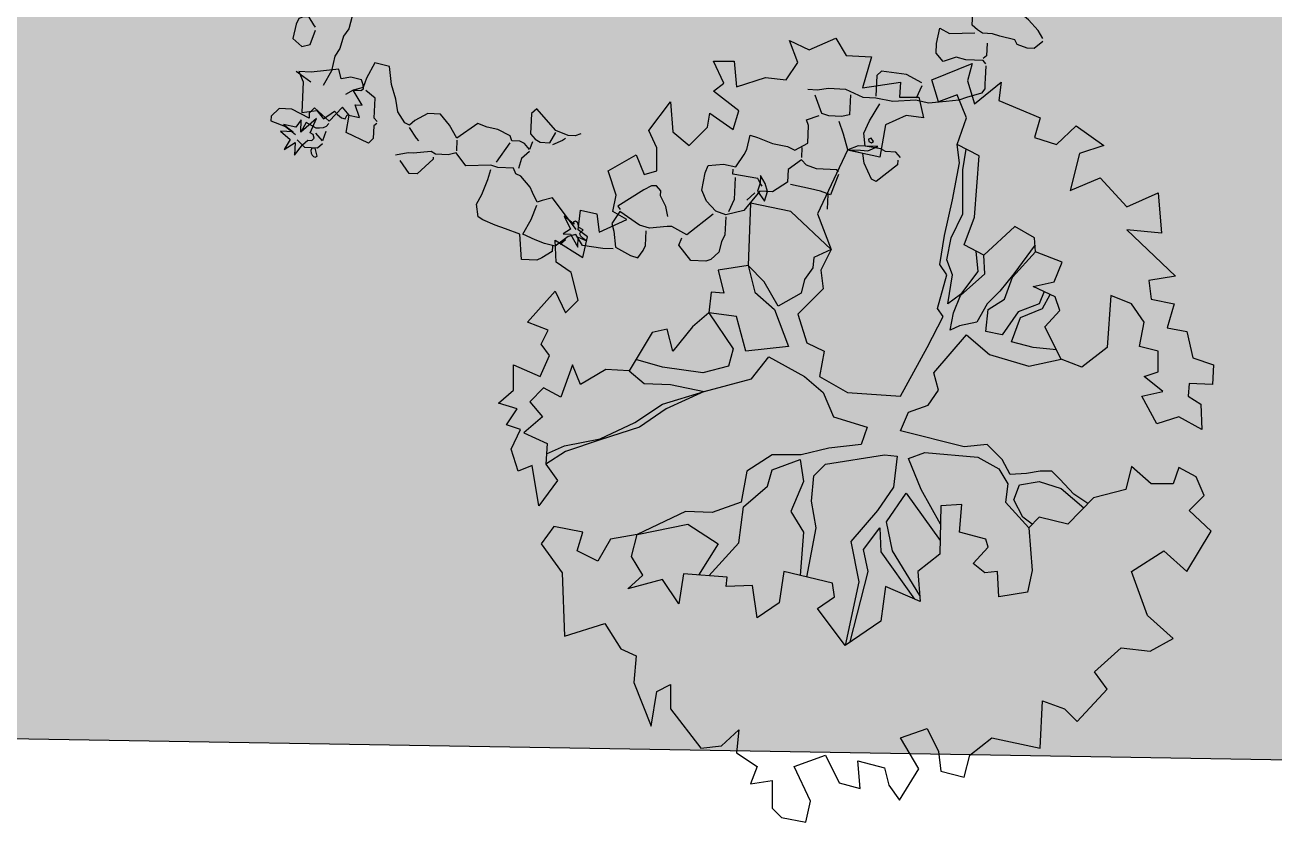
# Model space of a CAD drawing. Header units: millimetres. Extents: x 53645 to 137188, y 78097 to 135533.
# Drawn here: x 77459 to 81108, y 78284 to 80614 of the extents above; entities that cross this region are included whole.
import ezdxf

# ---------------------------------------------------------------- set-up
doc = ezdxf.new("R2010")
doc.units = ezdxf.units.MM
doc.linetypes.add('CONTI', pattern=[0])
doc.layers.add('axis_dim', color=40, linetype='CONTI')
doc.layers.add('tree', color=67, linetype='Continuous')
doc.layers.add('GP-graas', color=94, linetype='Continuous', lineweight=9)
doc.layers.add('line 1 GP', color=90, linetype='Continuous', lineweight=0, plot=False)
doc.linetypes.add('ограждение1', pattern='A,6.35,-2.54,[133,ltypeshp.shx,S=2.54,R=0,X=-2.54,Y=0],-2.54,25.4', length=36.83)

# ---------------------------------------------------------------- blocks, each defined once
blk = doc.blocks.new('SYMBOL_Tree_4_2D')
at = {"color": 0, "linetype": 'ByBlock'}
for points in [[(-2.1812, -0.5222), (-2.2272, -0.2534), (-2.3194, -0.2918), (-2.3654, -0.1459), (-2.3041, -0.0153), (-2.396, 0.0153), (-2.327, 0.1229), (-2.4499, 0.1612), (-2.35, 0.2458), (-2.35, 0.4146), (-2.1735, 0.338), (-2.1119, 0.4762), (-2.1656, 0.5528), (-2.1196, 0.6451), (-2.2578, 0.699), (-2.0736, 0.9062), (-2.0044, 0.7603), (-1.9201, 0.8448), (-1.9661, 1.029), (-2.066, 1.0983), (-2.0736, 1.2441), (-1.8892, 1.1289), (-1.8585, 1.2671), (-1.9201, 1.3131), (-1.9045, 1.4437), (-1.7972, 1.4207), (-1.7816, 1.2978), (-1.5974, 1.3824), (-1.6897, 1.436), (-1.6667, 1.5436), (-1.7203, 1.705), (-1.5359, 1.8123), (-1.4822, 1.6818), (-1.3977, 1.705), (-1.3977, 1.8586), (-1.4516, 1.9738), (-1.3057, 2.1656), (-1.2904, 1.9661), (-1.1828, 1.8739), (-1.0599, 1.9968), (-1.0446, 2.089), (-0.8908, 1.9814), (-0.8525, 2.1043), (-1.0214, 2.2349), (-0.9524, 2.2885), (-1.0214, 2.4344), (-0.8832, 2.4344), (-0.8678, 2.2655), (-0.676, 2.3268), (-0.5377, 2.3115), (-0.4609, 2.4267), (-0.5145, 2.5726), (-0.384, 2.5113), (-0.2074, 2.5879), (-0.1382, 2.473), (0.0307, 2.4651), (-0.0309, 2.2579), (0.2225, 2.2962), (0.2149, 2.1963), (0.3454, 2.1963), (0.3763, 2.0581), (0.2611, 2.0734), (0.1229, 2.0121), (0.0843, 1.797), (-0.1305, 1.8432), (-0.3303, 1.4207), (-0.2381, 1.1826), (-0.5068, 1.436), (-0.7756, 1.4899), (-0.7912, 1.0753), (-0.9907, 1.0444), (-0.9524, 0.8908), (-1.0369, 0.8985), (-1.0523, 0.7603), (-1.1598, 0.6681), (-1.2904, 0.5069), (-1.3287, 0.6527), (-1.4286, 0.6297), (-1.5821, 0.3763), (-1.7356, 0.384), (-1.9045, 0.2841), (-1.9584, 0.4146), (-2.0351, 0.1998), (-2.1503, 0.2611), (-2.2425, 0.1689), (-2.1579, 0.0692), (-2.2808, -0.0383), (-2.1273, -0.1076), (-2.1349, -0.2458), (-2.0583, -0.3533)], [(0.43, 2.3115), (0.6987, 2.4191), (0.6681, 2.3039), (0.714, 2.1503), (0.8908, 2.2962), (0.8755, 2.1733), (1.1519, 2.0581), (1.1133, 1.9275), (1.2595, 1.8816), (1.39, 2.0044), (1.5742, 1.8739), (1.413, 1.82), (1.3514, 1.5742), (1.5512, 1.6588), (1.7277, 1.4669), (1.9352, 1.5589), (1.9582, 1.2901), (1.7277, 1.3131), (2.0504, 1.006), (1.8736, 0.9754), (1.8892, 0.8525), (2.0427, 0.8218), (1.9965, 0.6604), (2.127, 0.6374), (2.1656, 0.4609), (2.3038, 0.4146), (2.2961, 0.2841), (2.1426, 0.2918), (2.1349, 0.2074), (2.2193, 0.1535), (2.2269, -0.0153), (2.0734, 0.0692), (1.9275, 0.023), (1.8276, 0.2074), (1.9658, 0.2381), (1.843, 0.338), (1.9352, 0.3686), (1.9352, 0.5069), (1.8123, 0.5375), (1.843, 0.699), (1.7586, 0.8218), (1.6202, 0.8755), (1.5972, 0.5299), (1.4283, 0.3993), (1.2901, 0.4532), (1.1826, 0.6681), (1.2825, 0.7756), (1.2518, 0.8678), (1.1057, 0.9368), (1.2439, 0.9677), (1.2978, 1.0983), (1.1212, 1.1673), (1.1133, 1.2595), (0.9828, 1.3364), (0.7756, 1.1443), (0.6451, 1.2135), (0.714, 1.3977), (0.7449, 1.8047), (0.5988, 1.8816), (0.6604, 2.0581), (0.5988, 2.2116), (0.4759, 2.1656)], [(-2.1656, -0.7756), (-2.0274, -0.9675), (-2.0121, -1.39), (-1.7433, -1.3055), (-1.6358, -1.4743), (-1.5359, -1.5206), (-1.5514, -1.6971), (-1.4362, -1.9889), (-1.3977, -1.7587), (-1.3057, -1.7124), (-1.3057, -1.8739), (-1.1059, -2.135), (-0.9677, -2.1194), (-0.8525, -2.0121), (-0.8678, -2.1656), (-0.7296, -2.2579), (-0.7756, -2.3728), (-0.6297, -2.3498), (-0.6297, -2.5343), (-0.5684, -2.5956), (-0.4072, -2.6263), (-0.3763, -2.4881), (-0.4839, -2.2579), (-0.2767, -2.181), (-0.1844, -2.3652), (-0.0462, -2.4037), (-0.0616, -2.2193), (0.1152, -2.2655), (0.1459, -2.3805), (0.2149, -2.4804), (0.3454, -2.2732), (0.2225, -2.0658), (0.3993, -2.0044), (0.4759, -2.158), (0.4915, -2.2885), (0.6451, -2.3268), (0.6834, -2.181), (0.8293, -2.0658), (1.1519, -2.135), (1.1672, -1.82), (1.3131, -1.8739), (1.3977, -1.9582), (1.5972, -1.7431), (1.5129, -1.6281), (1.6894, -1.4667), (1.8815, -1.4899), (2.0351, -1.4054), (1.8659, -1.2518), (1.7586, -0.9598), (1.9735, -0.8216), (2.127, -0.9598), (2.2885, -0.6911), (2.1426, -0.5528), (2.2423, -0.453), (2.1886, -0.3301), (2.0734, -0.2688), (2.0351, -0.3763), (1.8892, -0.3763), (1.7586, -0.2611), (1.7201, -0.4146), (1.5052, -0.4685), (1.3361, -0.6451), (1.1442, -0.5991), (1.075, -0.6681), (1.098, -0.9522), (1.0674, -1.098), (0.8755, -1.1289), (0.8678, -0.9598), (0.7833, -0.9675), (0.7064, -0.9062), (0.8063, -0.7986), (0.7909, -0.745), (0.6144, -0.6987), (0.6297, -0.5145), (0.4915, -0.5222), (0.4836, -0.8446), (0.3377, -0.9598), (0.3531, -1.1596), (0.1229, -1.0597), (0.092, -1.2901), (-0.1461, -1.4513), (-0.3303, -1.2056), (-0.2151, -1.1289), (-0.2304, -1.0367), (-0.5531, -0.9598), (-0.5837, -1.1673), (-0.7296, -1.2671), (-0.7603, -1.052), (-0.937, -1.0597), (-0.9294, -0.9984), (-1.2211, -0.9751), (-1.2518, -1.1749), (-1.3593, -1.0137), (-1.5898, -1.075), (-1.4899, -0.9831), (-1.5668, -0.8602), (-1.5282, -0.7141), (-1.705, -0.745), (-1.7893, -0.8908), (-1.9277, -0.8216), (-1.8892, -0.6987), (-2.0813, -0.6604)]]:
    blk.add_lwpolyline(points, close=True, dxfattribs=at)
for points in [[(-0.2381, 1.1826), (-0.3073, 1.0444), (-0.292, 0.9215), (-0.4609, 0.7526), (-0.3995, 0.5608), (-0.2843, 0.5069), (-0.315, 0.338), (-0.1305, 0.2304), (0.2225, 0.2074), (0.3993, 0.5299), (0.5068, 0.7373), (0.4683, 0.7909), (0.5298, 1.0137), (0.4836, 1.0829), (0.5145, 1.2748), (0.5682, 1.5129), (0.6144, 1.7587), (0.5988, 1.8816)], [(0.7244, 1.1714), (0.737, 1.0367), (0.6221, 0.8832), (0.5375, 0.8218), (0.5682, 1.0137), (0.5298, 1.1136), (0.5605, 1.2595), (0.6374, 1.4207), (0.6374, 1.7127), (0.6597, 1.8495)], [(-0.2381, 1.1826), (-0.3533, 1.1289), (-0.361, 1.0597), (-0.4149, 0.9831), (-0.4379, 0.8908), (-0.5914, 0.8063), (-0.6836, 0.9677), (-0.7912, 1.0753), (-0.7449, 0.8985), (-0.6144, 0.7833), (-0.5222, 0.5375), (-0.8065, 0.5069), (-0.8678, 0.7373), (-1.0523, 0.7603), (-0.8908, 0.5222), (-0.9217, 0.407), (-1.0906, 0.361), (-1.3593, 0.3993), (-1.537, 0.4508)], [(1.1173, 1.2138), (0.9751, 1.0214), (0.8832, 0.9062), (0.7986, 0.8218), (0.7294, 0.699), (0.6144, 0.6757), (0.5528, 0.6451), (0.5758, 0.7603), (0.6221, 0.8755), (0.7833, 1.0214), (0.7756, 1.1443)], [(1.1771, 0.9031), (1.1442, 0.8218), (1.006, 0.768), (0.8985, 0.6144), (0.7909, 0.6374), (0.8063, 0.7833), (0.9138, 0.8525), (0.9675, 0.9984), (1.1212, 1.1673)], [(1.2594, 0.5146), (1.1057, 0.5299), (0.9598, 0.5684), (1.0214, 0.7296), (1.1672, 0.7909), (1.2173, 0.8841)], [(1.4678, -0.5076), (1.3747, -0.4453), (1.2825, -0.3456), (1.2286, -0.2918), (1.1519, -0.2918), (1.0597, -0.3071), (0.9521, -0.3147), (0.8985, -0.2151), (0.7986, -0.1152), (0.6451, -0.1305), (0.2225, -0.023), (0.2764, 0.0999), (0.407, 0.1459), (0.4759, 0.2458), (0.4453, 0.361), (0.6604, 0.6144), (0.8139, 0.4839), (1.075, 0.407), (1.2901, 0.4532)], [(-1.5821, 0.3763), (-1.4822, 0.2918), (-1.3057, 0.2841), (-1.0829, 0.2381), (-0.7679, 0.3227), (-0.653, 0.4685), (-0.4149, 0.338), (-0.292, 0.2304), (-0.2228, 0.0692), (0, 0), (-0.0386, -0.1152), (-0.2534, -0.1382), (-0.4379, -0.1842), (-0.6297, -0.1842), (-0.7988, -0.2918), (-0.8372, -0.4992), (-1.029, -0.5682), (-1.2058, -0.5605), (-1.5282, -0.7141)], [(-2.1311, -0.1763), (-2.0121, -0.1229), (-1.774, -0.0767), (-1.5438, 0.0307), (-1.3593, 0.1535), (-1.0829, 0.2381), (-1.3363, 0.1229), (-1.5129, 0), (-1.774, -0.0846), (-2.0044, -0.1612), (-2.1349, -0.2458)], [(-1.0527, -0.9886), (-0.8525, -0.768), (-0.8218, -0.5299), (-0.6606, -0.3916), (-0.6297, -0.2841), (-0.4455, -0.2151), (-0.4225, -0.361), (-0.5068, -0.5605), (-0.4225, -0.6987), (-0.4443, -0.9857)], [(-0.3991, -0.9965), (-0.338, -0.6681), (-0.3686, -0.4915), (-0.3533, -0.3224), (-0.2767, -0.2458), (0.1152, -0.1842), (0.1995, -0.1919), (0.1765, -0.3993), (0.069, -0.5528), (-0.1075, -0.7603), (-0.0539, -1.029), (-0.1461, -1.4513)], [(0.4885, -0.6452), (0.3607, -0.4146), (0.2764, -0.2072), (0.384, -0.1689), (0.737, -0.1995), (0.8755, -0.2764), (0.9368, -0.3763), (0.9215, -0.4992), (1.075, -0.6681)], [(1.0981, -0.6451), (1.0367, -0.5991), (0.9751, -0.4839), (1.0137, -0.384), (1.1442, -0.361), (1.2901, -0.407), (1.4415, -0.5351)], [(0.3501, -1.1203), (0.1689, -0.8216), (0.1305, -0.6297), (0.2611, -0.4376), (0.4859, -0.7527)], [(-1.5282, -0.7141), (-1.1905, -0.6451), (-0.9907, -0.7756), (-1.1213, -0.9831)], [(-0.1126, -1.4286), (0.0077, -0.9598), (-0.0232, -0.8139), (0.0843, -0.6681), (0.092, -0.8293), (0.3152, -1.1432)]]:
    blk.add_lwpolyline(points, dxfattribs=at)
blk = doc.blocks.new('2D Tree (4)')
blk.add_blockref('SYMBOL_Tree_4_2D', (0, 0))
blk = doc.blocks.new('23233')
at = {"color": 0, "linetype": 'Continuous'}
for points in [[(1817.8, 3551), (1800.2, 3616), (1782.6, 3638.4), (1765.1, 3674.3), (1730.7, 3694.1), (1710.6, 3696.5), (1656.4, 3681.8), (1625.4, 3617.2), (1641.8, 3592.5)], [(1774.6, 3531.5), (1662.8, 3586.6), (1614.1, 3544.4), (1597.8, 3540), (1532.2, 3531.9), (1498.5, 3513.1), (1438.4, 3448.4), (1399.1, 3486.2), (1400.8, 3515.8), (1394.7, 3574.2), (1441.6, 3616), (1466.7, 3630.5), (1492.1, 3608.3), (1504.2, 3592.2), (1518.4, 3539.8)], [(1383.7, 3579), (1347.6, 3569.2), (1275.5, 3542), (1260.4, 3497.2), (1230.9, 3498.9), (1176, 3522.9), (1140, 3505.4), (1108.6, 3485.3), (1068.3, 3455), (1110.1, 3408.1), (1142.3, 3360.6)], [(2205.5, 3551.1), (2191.4, 3603.5)], [(1166.9, 3520.4), (1161.6, 3540.3), (1118.6, 3555.8), (1098.1, 3560), (1043.9, 3545.3), (1057.5, 3452), (1009.5, 3421.6), (974.5, 3400.5), (934.2, 3370.3), (920.4, 3356.8), (923.5, 3309.2), (951.4, 3278), (984.1, 3228.7), (1002.9, 3195)], [(1291.2, 3526.9), (1284.1, 3517.2), (1275.7, 3505.2), (1276.4, 3495.7), (1290.6, 3486), (1276.3, 3474.4), (1277.1, 3457.1), (1269.5, 3449.3), (1261.8, 3449.1), (1261.2, 3458.6), (1232.4, 3421.8), (1245.5, 3473.8), (1215.3, 3485), (1240.6, 3491.8), (1257.3, 3544.8), (1267, 3508.7), (1291.2, 3526.9)], [(2262.3, 3477.2), (2257, 3468.1), (2184.8, 3448.5), (2151.6, 3427.9), (2136.6, 3404.5), (2081.6, 3428.4), (2069.4, 3473.6), (2006.8, 3497.3), (1961.6, 3485.1), (1887.9, 3542.8), (1819.8, 3543.7), (1786.6, 3523.1), (1759.7, 3479), (1751.9, 3436.2), (1778, 3375.4), (1794.4, 3350.8), (1850.5, 3358.2), (1893.8, 3377.6), (1933.1, 3339.8), (1947, 3324.1), (1970.2, 3274.2), (1995.3, 3288.7), (2044.6, 3321.5), (2096.4, 3345.1), (2120.6, 3363.3), (2173.1, 3348.4), (2190.1, 3285.2), (2186.5, 3262.9), (2236.5, 3257)], [(1883.5, 3415.6), (1862, 3495), (1831.7, 3535.3)], [(1987.5, 3461.1), (1976.8, 3429.1), (1969.4, 3456.2), (1952.6, 3482.7), (1970.4, 3524.3), (1988.7, 3492.5), (1987.5, 3461.1)], [(2259.9, 3486.3), (2214.5, 3553.5), (2181.3, 3532.9), (2147.2, 3515.9), (2077.8, 3485.5)], [(2486, 3481.5), (2481.6, 3497.8), (2390.5, 3541), (2376.2, 3529.3), (2362.4, 3465.5), (2364.5, 3429.2), (2313.2, 3403.8), (2309.8, 3344.7), (2303.9, 3294.6)], [(1265.3, 3479.2), (1204.3, 3346.3), (1165.2, 3347.4), (1145.2, 3349.8), (1136.4, 3310.5), (1132.3, 3290), (1106.4, 3242.3), (1090.3, 3230.2), (1086.6, 3207.9), (1030.6, 3192.8), (1007.3, 3178.7), (915, 3161.5), (891.1, 3106.6), (859.7, 3107.8), (814.6, 3095.6), (800.7, 3082.2), (735.1, 3074.1), (717, 3069.2), (668.9, 3067.8)], [(1218.9, 3507.3), (1196, 3520.5), (1218.9, 3507.3)], [(1607.6, 3503.8), (1607.9, 3467.1), (1598.2, 3423.7), (1603.1, 3405.7), (1591.3, 3385), (1573.2, 3380.1), (1541.7, 3389.1), (1434.3, 3427.9), (1440.4, 3441.2)], [(1941.6, 3487.5), (1907.2, 3507.3), (1941.6, 3487.5)], [(1973.7, 3469), (1969.4, 3456.2), (1964.8, 3437.5), (1877.4, 3402.3), (1882.3, 3384.2)], [(2498, 3473.1), (2484.8, 3450.1), (2448.7, 3440.4), (2433.1, 3426.5), (2379, 3404.1), (2384, 3357), (2414.3, 3316.7), (2465.7, 3262.7)], [(2148.8, 3359.3), (2139, 3395.4)], [(2424.2, 3416.3), (2379, 3404.1), (2353.7, 3397.3), (2313.2, 3403.8), (2358.4, 3416), (2385.5, 3423.3), (2424.2, 3416.3)], [(2406.7, 3380.6), (2396.7, 3381.7), (2396.1, 3391.3), (2404.1, 3397.3), (2412.8, 3393.8), (2406.7, 3380.6)], [(2879.9, 3208), (2867.6, 3253.1), (2862.3, 3273), (2857.4, 3291.1), (2842.2, 3304.4), (2784.9, 3308.3), (2754.8, 3311.8), (2707.7, 3306.8), (2642.1, 3298.8), (2599.3, 3277.5), (2513.8, 3264.1), (2454.8, 3238.5), (2409.6, 3226.3), (2353.2, 3183.9), (2290, 3166.8), (2250.1, 3163.8), (2215.8, 3154.5)], [(2366.4, 3206.8), (2346.9, 3279.1), (2316, 3278.5), (2270.9, 3266.3), (2247.5, 3252.2), (2238, 3179.9)], [(2631.6, 3230), (2601.3, 3270.3)], [(1157.9, 3159.3), (1123.5, 3179.1), (1104.7, 3212.8)], [(2634.5, 3219.2), (2585.8, 3177), (2497.4, 3145.3), (2476.8, 3157.2), (2456.8, 3231.2)], [(2881.8, 3200.7), (2873.9, 3187), (2812.5, 3170.4), (2778.3, 3153.4), (2728.2, 3159.2), (2709, 3123), (2718.2, 3088.7), (2742.4, 3035.1), (2773.7, 3062.9), (2865.9, 3080.1)], [(1176.2, 3127.4), (1159.9, 3152.1), (1145.4, 3126.8), (1131.1, 3115.2), (1102.2, 3107.4), (1099.8, 3087.4), (1060, 3055.3), (1024, 3037.8), (992.6, 3017.7), (905.2, 3054.2), (888.5, 3001.2), (864.5, 2954), (819.3, 2941.8), (766.8, 2956.7), (743.9, 2969.9), (727.7, 2957.7), (710.9, 2912.5), (714.1, 2864.9), (710.2, 2807.6), (716.4, 2741.4), (667, 2716.4), (624.7, 2765.1), (604.6, 2796.5), (567.3, 2798.1), (535.4, 2808.8)], [(804.4, 3104.5), (802.4, 3111.7), (733.1, 3153.1), (704.2, 3145.2), (682.1, 3090.8)], [(1093, 3112.7), (1028.3, 3172.7)], [(1298.5, 3141.1), (1285.7, 3145.4), (1246.5, 3154.2)], [(3105, 3164.1), (3068.7, 3183.4), (3043.4, 3176.6), (3010.2, 3156), (3005.6, 3137.3), (2954.3, 3111.8), (2929.2, 3097.2), (2893, 3087.5), (2877.9, 3071.7), (2862.4, 3050.1), (2874.6, 3004.9), (2875.2, 2974.1)], [(2901.8, 3126.7), (2889.6, 3171.8), (2875.8, 3179.7)], [(3107.9, 3153.3), (3097.1, 3121.3), (3070.8, 3075.4), (3042, 3038.5), (3040.3, 3009)], [(1358.1, 3135.9), (1335.8, 3139.6), (1310.5, 3132.7), (1269.7, 3104.2), (1217.5, 3010.6), (1194.5, 3023.8), (1175, 3096.1), (1188.2, 3119), (1203.3, 3134.8), (1237.7, 3144), (1267.8, 3111.5)], [(903.3, 3061.4), (893, 3099.4)], [(765.3, 3033.8), (758.7, 3022.3), (741.4, 2978.9)], [(626.4, 2938.1), (613.1, 2944.2), (600.9, 2989.4), (579.8, 3003), (507.8, 2946.7), (532.1, 2885.5), (514.1, 2851.5), (454.8, 2891.7), (412.8, 2831.9), (389.4, 2846.9), (384.5, 2865), (329.1, 2819), (283.9, 2806.7), (249, 2828.3), (244.6, 2844.6), (292.1, 2876.8), (322.7, 2914.2)], [(411.6, 2872.3), (343.2, 2910), (355.4, 2864.9), (330, 2887.1), (286.8, 2867.6), (316.1, 2902.7), (271, 2890.5), (299.8, 2927.4), (269.6, 2959.9), (314.9, 2943.1), (302.7, 2988.2), (340, 2957.6), (363, 2944.4), (377.4, 2948.4), (387.1, 2941.3), (386.9, 2927.6), (377.5, 2919.3), (411.6, 2872.3)], [(412.5, 2969.4), (391.8, 2981.3), (346.6, 2969.1), (325.1, 2934.2)], [(382.8, 2978.9), (373.7, 2976.4), (369.1, 2979.1), (365.9, 2984), (365.2, 2993.5), (366.9, 3001.7), (370.9, 3008.6), (375.8, 3011.9), (384, 3010.2), (382.8, 2978.9)], [(435.5, 2927.2), (415.4, 2958.6), (397.4, 2924.7)], [(628.4, 2930.9), (620.5, 2917.1), (640, 2844.8), (612.5, 2810.3)], [(452.3, 2900.7), (440.4, 2909.1), (428.1, 2911.6), (414.9, 2910), (402.3, 2906.6), (371.1, 2878.8), (343.2, 2910)], [(604.7, 2767.5), (568.7, 2750), (532.4, 2747.9), (530.9, 2710.7), (428.9, 2700.5), (383.8, 2688.3), (392.1, 2729.4), (362.3, 2839.6), (419.4, 2843.4), (436.9, 2879.1), (482.6, 2860.5), (490.5, 2874.2), (502.1, 2889), (515.5, 2896.5), (524.9, 2883.5), (568.1, 2902.9), (562.2, 2852.9), (587.5, 2859.7), (567.3, 2798.1), (581.8, 2802), (594.4, 2805.4), (604.9, 2802.4), (607, 2787.5), (604.7, 2767.5)], [(419.2, 2736.7), (374.7, 2685.9)], [(620.6, 2529.4), (599.3, 2572.1), (573.9, 2594.4), (550.9, 2636.6), (526.8, 2661.1), (503.6, 2711.1), (461.9, 2757.9)], [(480.1, 2539.9), (474.8, 2530.7), (464.1, 2498.7), (444.2, 2493.4), (426, 2496.2), (411.6, 2513.6), (388.4, 2563.6), (415.4, 2600), (446.7, 2598.7), (477.2, 2550.7)]]:
    blk.add_lwpolyline(points, dxfattribs=at)

msp = doc.modelspace()

# ---------------------------------------------------------------- hatches: boundary and pattern name
at = {"layer": 'GP-graas', "ltscale": 100}
h = msp.add_hatch(dxfattribs=at)
h.set_pattern_fill('GRASS', color=256, scale=15)
h.set_pattern_definition([(90, (91714.96, -74594.3), (-269.4077, 269.4077), [71.4375, -467.3779]), (45, (91714.96, -74594.3), (-269.4077, 269.4077), [71.4375, -309.5625]), (135, (91714.96, -74594.3), (-269.4077, -269.4077), [71.4375, -309.5625])])
h.paths.add_polyline_path([(73026, 96352.8), (77926, 96352.8), (77926, 95352.8), (89486.2, 95352.8), (91055.3, 97732.8), (59227.9, 97196.4), (55227.9, 78896.4), (81450.5, 78459.4), (81139.4, 81744.2), (83067.3, 84852.8), (80101, 84852.8), (80100.6, 83702.8), (59350.8, 83702.8), (59350.8, 84702.8), (59350.8, 85002.8), (59350.8, 85302.8), (59350.8, 85602.8), (59350.8, 89827.7), (59350.8, 94352.8), (61350.8, 94352.8), (61350.8, 95352.8), (73026, 95352.8)])

# ---------------------------------------------------------------- linework, layer by layer
at = {"layer": 'axis_dim', "color": 7, "linetype": 'ограждение1', "lineweight": 30, "ltscale": 100}
msp.add_lwpolyline([(83373.9, 85347.1), (81139.4, 81744.2), (81450.5, 78459.4), (55227.9, 78896.4), (59227.9, 97196.4), (91055.3, 97732.8), (87649.5, 92241.3)], dxfattribs=at)
at = {"layer": 'line 1 GP', "ltscale": 100}
msp.add_lwpolyline([(73026, 96202.8), (77926, 96202.8), (77926, 95352.8), (89486.2, 95352.8), (91055.3, 97732.8), (59227.9, 97196.4), (55227.9, 78896.4), (81450.5, 78459.4), (81139.4, 81744.2), (83067.3, 84852.8), (80101, 84852.8), (80100.6, 83702.8), (59350.8, 83702.8), (59350.8, 84702.8), (59350.8, 85002.8), (59350.8, 85302.8), (59350.8, 85602.8), (59350.8, 89827.7), (59350.8, 94352.8), (61350.8, 94352.8), (61350.8, 95352.8), (73026, 95352.8)], close=True, dxfattribs=at)

# ---------------------------------------------------------------- block references
at = {"layer": 'tree', "xscale": -0.7875, "yscale": 0.7875, "zscale": 0.7875, "rotation": 192.2479319422585}
msp.add_blockref('23233', (77513.9, 82482.4), dxfattribs=at)
at = {"layer": 'tree', "xscale": 439.453125, "yscale": 439.453125, "zscale": 4.39453125}
msp.add_blockref('2D Tree (4)', (79918.8, 79438), dxfattribs=at)

doc.saveas('drawing.dxf')
